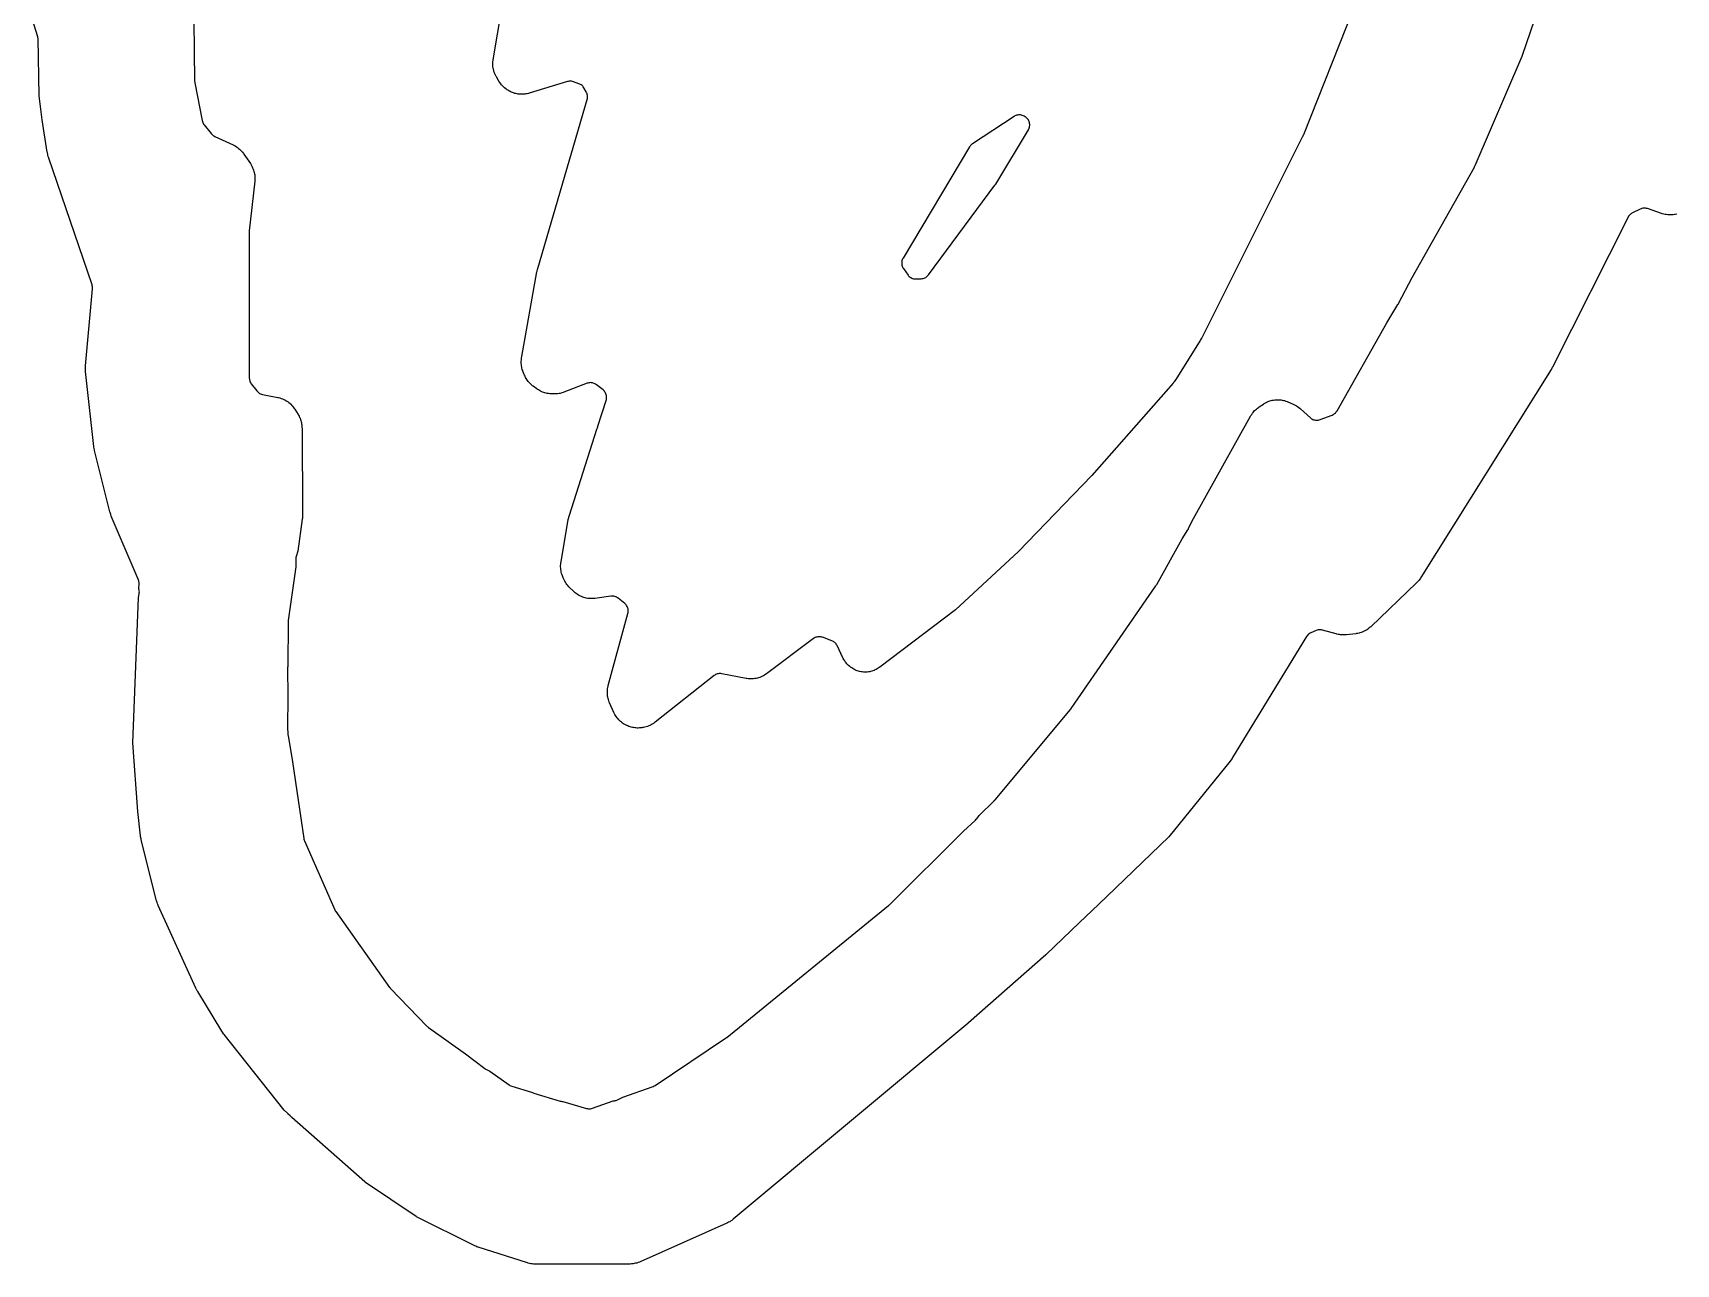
# Model space of a CAD drawing. Header units: millimetres. Extents: x 0 to 194, y 0 to 300.
# Drawn here: x 5.7 to 57.5, y 1.5 to 40.3 of the extents above; entities that cross this region are included whole.
import ezdxf

# ---------------------------------------------------------------- set-up
doc = ezdxf.new("R2010")
doc.units = ezdxf.units.MM
doc.layers.add('CUT', color=7, linetype='CONTINUOUS')

msp = doc.modelspace()

# ---------------------------------------------------------------- linework, layer by layer
at = {"layer": 'CUT'}
for points in [[(48.8437, 44.9718), (45.7129, 37.0572), (45.7052, 37.039), (45.685, 36.9939), (45.6766, 36.976), (42.5099, 30.6577), (42.4999, 30.6387), (42.4735, 30.5919), (42.4626, 30.5735), (41.6902, 29.3418), (41.6804, 29.3268), (41.6601, 29.2972), (41.6387, 29.2684), (41.6161, 29.2405), (41.6046, 29.2268), (39.0476, 26.3097), (36.7391, 23.9128), (34.7479, 22.0799), (32.3631, 20.274), (32.3463, 20.2619), (32.312, 20.2383), (32.2767, 20.2164), (32.2495, 20.2012), (32.2123, 20.1826), (32.1838, 20.17), (32.1451, 20.155), (32.1155, 20.145), (32.0756, 20.1336), (32.0452, 20.1264), (32.0071, 20.1193), (31.9659, 20.1154), (31.9319, 20.1139), (31.8863, 20.1143), (31.8523, 20.1163), (31.8071, 20.1212), (31.7734, 20.1267), (31.7289, 20.1361), (31.6959, 20.1449), (31.6526, 20.1589), (31.6207, 20.171), (31.579, 20.1892), (31.5485, 20.2045), (31.5089, 20.2268), (31.4801, 20.2451), (31.4429, 20.2713), (31.4161, 20.2924), (31.3817, 20.3223), (31.3572, 20.3459), (31.326, 20.3791), (31.304, 20.4052), (31.2764, 20.4413), (31.2571, 20.4695), (31.2333, 20.5082), (31.2115, 20.5482), (31.201, 20.5684), (31.0151, 20.9536), (31.0014, 20.979), (30.9852, 21.0029), (30.9668, 21.0252), (30.9464, 21.0456), (30.9241, 21.0639), (30.9001, 21.08), (30.8747, 21.0937), (30.8481, 21.1049), (30.5561, 21.2119), (30.5276, 21.2207), (30.4985, 21.2267), (30.4688, 21.2297), (30.439, 21.2298), (30.4094, 21.227), (30.3802, 21.2212), (30.3517, 21.2126), (30.3242, 21.2011), (30.298, 21.187), (30.2733, 21.1704), (28.7922, 20.0629), (28.7731, 20.0493), (28.7342, 20.0233), (28.694, 19.9993), (28.663, 19.983), (28.6206, 19.9633), (28.5881, 19.9502), (28.5438, 19.9351), (28.5101, 19.9254), (28.4645, 19.915), (28.43, 19.9089), (28.3835, 19.9032), (28.3485, 19.9008), (28.3018, 19.8999), (28.2667, 19.9011), (28.2201, 19.9052), (28.1738, 19.9116), (28.1507, 19.9155), (27.3842, 20.0631), (27.3559, 20.0672), (27.3272, 20.0686), (27.2986, 20.0672), (27.2703, 20.0631), (27.2425, 20.0563), (27.2154, 20.0469), (27.1894, 20.0349), (27.1646, 20.0205), (27.1413, 20.0038), (25.2865, 18.5364), (25.2675, 18.5222), (25.229, 18.4949), (25.1891, 18.4696), (25.1582, 18.4523), (25.1158, 18.4314), (25.0833, 18.4174), (25.0389, 18.401), (25.0051, 18.3905), (24.9593, 18.3788), (24.913, 18.3696), (24.8897, 18.3656), (24.8593, 18.3612), (24.838, 18.3587), (24.7952, 18.3545), (24.7523, 18.3525), (24.7201, 18.3525), (24.6772, 18.3545), (24.6452, 18.3575), (24.6027, 18.3637), (24.5711, 18.3698), (24.5293, 18.3799), (24.4984, 18.389), (24.4578, 18.4031), (24.418, 18.4191), (24.3982, 18.4276), (24.3902, 18.4313), (24.3691, 18.4416), (24.3277, 18.4632), (24.2874, 18.487), (24.2582, 18.5064), (24.2206, 18.5342), (24.1936, 18.5565), (24.1591, 18.5881), (24.1345, 18.6131), (24.1034, 18.6481), (24.0816, 18.6755), (24.0544, 18.7136), (24.0355, 18.7431), (24.0124, 18.7838), (23.9914, 18.8256), (23.9814, 18.8468), (23.848, 19.1514), (23.8397, 19.1716), (23.8241, 19.2124), (23.8106, 19.2539), (23.8019, 19.2854), (23.7925, 19.328), (23.7869, 19.3602), (23.7816, 19.4036), (23.7792, 19.4362), (23.7781, 19.4798), (23.7789, 19.5125), (23.7821, 19.556), (23.786, 19.5885), (23.7934, 19.6315), (23.8028, 19.6741), (23.808, 19.6953), (24.4271, 21.964), (24.4333, 21.9922), (24.4368, 22.0208), (24.4376, 22.0496), (24.4356, 22.0784), (24.4308, 22.1068), (24.4233, 22.1347), (24.4132, 22.1617), (24.4005, 22.1876), (24.3854, 22.2121), (24.3681, 22.2351), (24.3485, 22.2564), (24.3271, 22.2756), (24.1208, 22.4436), (24.0961, 22.4617), (24.0697, 22.4772), (24.0418, 22.4899), (24.0128, 22.4997), (23.9829, 22.5065), (23.9525, 22.5103), (23.9219, 22.5108), (23.8913, 22.5083), (23.3854, 22.4402), (23.3628, 22.4377), (23.3177, 22.434), (23.2724, 22.4325), (23.2385, 22.4331), (23.1933, 22.4361), (23.1596, 22.4401), (23.1149, 22.4477), (23.0818, 22.4551), (23.0381, 22.4671), (23.0059, 22.4778), (22.9637, 22.4942), (22.9327, 22.508), (22.8923, 22.5285), (22.8629, 22.5454), (22.8248, 22.5699), (22.7972, 22.5897), (22.7617, 22.6179), (22.7277, 22.6479), (22.7111, 22.6633), (22.5838, 22.7875), (22.5669, 22.8048), (22.5341, 22.8405), (22.5032, 22.8778), (22.4817, 22.907), (22.455, 22.9475), (22.4367, 22.9788), (22.4146, 23.0219), (22.3948, 23.0661), (22.3855, 23.0885), (22.36, 23.1548), (22.3519, 23.1777), (22.337, 23.2237), (22.3246, 23.2705), (22.3172, 23.306), (22.3099, 23.3539), (22.3063, 23.39), (22.3042, 23.4384), (22.3046, 23.4746), (22.3077, 23.5229), (22.3133, 23.571), (22.3168, 23.595), (22.5471, 24.9248), (22.5535, 24.9553), (22.572, 25.0309), (22.5805, 25.0608), (23.4501, 27.7767), (23.4642, 27.8127), (23.4743, 27.8434), (23.4798, 27.8695), (23.7403, 28.6829), (23.748, 28.7122), (23.7528, 28.7421), (23.7546, 28.7723), (23.7533, 28.8025), (23.7489, 28.8324), (23.7416, 28.8618), (23.7313, 28.8902), (23.7182, 28.9175), (23.7025, 28.9434), (23.6842, 28.9675), (23.6636, 28.9896), (23.6409, 29.0096), (23.4316, 29.1753), (23.4086, 29.1919), (23.3841, 29.2061), (23.3585, 29.218), (23.3318, 29.2275), (23.3043, 29.2343), (23.2763, 29.2386), (23.248, 29.2402), (23.2197, 29.2391), (23.1916, 29.2354), (23.1641, 29.229), (23.1372, 29.22), (22.4106, 28.9393), (22.3875, 28.9311), (22.3409, 28.916), (22.2935, 28.9034), (22.2575, 28.8959), (22.209, 28.8885), (22.1725, 28.885), (22.1235, 28.883), (22.0744, 28.8836), (22.0499, 28.8846), (21.9845, 28.889), (21.9634, 28.891), (21.9213, 28.8958), (21.8795, 28.9026), (21.8484, 28.9092), (21.8075, 28.9199), (21.7772, 28.9294), (21.7374, 28.9439), (21.7081, 28.9562), (21.6699, 28.9744), (21.6419, 28.9894), (21.6055, 29.0111), (21.5702, 29.0345), (21.5529, 29.0467), (21.4392, 29.13), (21.4222, 29.1431), (21.389, 29.17), (21.357, 29.1985), (21.3341, 29.2209), (21.305, 29.2523), (21.2843, 29.2769), (21.2583, 29.3109), (21.2401, 29.3373), (21.2174, 29.3736), (21.2018, 29.4016), (21.1827, 29.4399), (21.1655, 29.4791), (21.1573, 29.4989), (21.1176, 29.6021), (21.1107, 29.6213), (21.0979, 29.66), (21.0867, 29.6992), (21.0797, 29.729), (21.0722, 29.7691), (21.0679, 29.7993), (21.0641, 29.8399), (21.0625, 29.8705), (21.0624, 29.9087), (21.0691, 29.9703), (21.0722, 29.9991), (21.0749, 30.0236), (21.079, 30.0616), (21.5572, 32.7334), (21.5621, 32.757), (21.5759, 32.8157), (21.582, 32.839), (23.1406, 38.1721), (23.1477, 38.202), (23.1517, 38.2325), (23.1525, 38.2632), (23.1502, 38.2939), (23.1448, 38.3241), (23.1364, 38.3537), (23.1249, 38.3822), (23.1106, 38.4094), (23.0346, 38.5374), (23.0183, 38.562), (22.9996, 38.5849), (22.9788, 38.6059), (22.956, 38.6247), (22.9315, 38.6412), (22.9055, 38.6552), (22.8782, 38.6666), (22.7055, 38.7287), (22.6793, 38.7368), (22.6524, 38.7424), (22.6251, 38.7456), (22.5977, 38.7463), (22.5703, 38.7445), (22.5432, 38.7401), (22.5165, 38.7333), (21.3148, 38.3671), (21.2932, 38.361), (21.2495, 38.3501), (21.2054, 38.3413), (21.172, 38.3364), (21.1272, 38.3321), (21.0936, 38.3306), (21.0486, 38.3308), (21.0149, 38.3326), (20.9702, 38.3373), (20.9369, 38.3425), (20.8928, 38.3516), (20.8602, 38.3601), (20.8172, 38.3736), (20.7856, 38.3853), (20.7443, 38.403), (20.714, 38.4178), (20.6746, 38.4396), (20.6363, 38.4633), (20.6175, 38.4756), (20.5965, 38.4901), (20.5765, 38.5048), (20.5372, 38.5352), (20.4998, 38.5678), (20.4731, 38.5937), (20.4394, 38.6302), (20.4157, 38.6589), (20.3863, 38.6988), (20.3591, 38.7404), (20.3461, 38.7615), (20.2794, 38.8768), (20.2688, 38.8963), (20.2485, 38.9357), (20.2302, 38.9761), (20.218, 39.0069), (20.2037, 39.0489), (20.1946, 39.0809), (20.1845, 39.124), (20.1786, 39.1567), (20.1729, 39.2007), (20.1702, 39.2338), (20.1688, 39.2781), (20.1694, 39.3113), (20.1723, 39.3555), (20.1775, 39.3995), (20.1806, 39.4215), (20.5774, 41.7954)], [(10.7312, 41.6113), (10.7704, 38.7499), (10.7719, 38.7229), (10.776, 38.6961), (11.0112, 37.5003), (11.0181, 37.4725), (11.0275, 37.4455), (11.0395, 37.4196), (11.0539, 37.3949), (11.0706, 37.3717), (11.2934, 37.091), (11.3117, 37.07), (11.3319, 37.0508), (11.3538, 37.0335), (11.3772, 37.0183), (11.4019, 37.0054), (11.9829, 36.7354), (12.0046, 36.7246), (12.0474, 36.7018), (12.089, 36.6768), (12.119, 36.6564), (12.1576, 36.627), (12.1852, 36.6035), (12.2204, 36.5701), (12.2454, 36.5438), (12.2768, 36.5068), (12.3062, 36.4682), (12.3203, 36.4485), (12.5263, 36.1452), (12.5386, 36.1261), (12.5622, 36.0872), (12.5838, 36.0472), (12.5985, 36.0165), (12.616, 35.9745), (12.6274, 35.9425), (12.6406, 35.899), (12.6488, 35.8659), (12.6575, 35.8213), (12.6623, 35.7876), (12.6664, 35.7423), (12.6678, 35.7083), (12.6673, 35.6628), (12.6646, 35.6175), (12.6626, 35.5948), (12.4875, 34.0233), (12.4861, 34.0064), (12.4848, 33.9832), (12.4844, 33.9662), (12.488, 32.1713), (12.4861, 30.2689), (12.4876, 30.2386), (12.4919, 30.2103), (12.4936, 29.3864), (12.495, 29.3585), (12.4989, 29.3309), (12.5054, 29.3038), (12.5143, 29.2774), (12.5257, 29.2519), (12.5394, 29.2276), (12.5553, 29.2047), (12.7264, 28.981), (12.7464, 28.9574), (12.7688, 28.9361), (12.7933, 28.9171), (12.8196, 28.9007), (12.8474, 28.8872), (12.8765, 28.8766), (12.9065, 28.869), (13.3911, 28.7732), (13.4135, 28.7681), (13.4581, 28.7569), (13.5021, 28.7435), (13.5345, 28.7317), (13.5768, 28.7138), (13.6079, 28.6988), (13.6482, 28.6766), (13.6775, 28.6585), (13.7153, 28.6324), (13.7427, 28.6114), (13.7776, 28.5816), (13.8027, 28.5579), (13.8344, 28.5246), (13.8569, 28.4985), (13.8851, 28.4621), (13.9114, 28.4244), (13.924, 28.4052), (14.0299, 28.2354), (14.0404, 28.2177), (14.0606, 28.1817), (14.0791, 28.1448), (14.0917, 28.1165), (14.1068, 28.0781), (14.1168, 28.0488), (14.1283, 28.0091), (14.1355, 27.979), (14.1433, 27.9385), (14.1477, 27.9079), (14.1518, 27.8668), (14.154, 27.8255), (14.1546, 27.8049), (14.1722, 25.0818), (14.1713, 25.0494), (14.166, 24.9687), (14.1627, 24.9364), (14.023, 23.9272), (13.9715, 23.7558), (13.9649, 23.7291), (13.9606, 23.7019), (13.9589, 23.6744), (13.9551, 23.4371), (13.7204, 21.7415), (13.7183, 21.7217), (13.7164, 21.6946), (13.7156, 21.6748), (13.7084, 20.3148), (13.7038, 20.2903), (13.6998, 20.2619), (13.6986, 20.2332), (13.7033, 19.3655), (13.6979, 18.3418), (13.6986, 18.319), (13.7011, 18.2964), (13.7094, 18.2398), (13.7098, 18.1652), (13.7109, 18.1417), (13.7138, 18.1183), (13.8502, 17.2866), (14.2068, 14.8725), (14.2119, 14.8461), (14.2194, 14.8202), (14.2291, 14.7952), (15.1898, 12.6198), (15.2033, 12.5929), (15.2194, 12.5675), (16.915, 10.1746), (16.929, 10.1564), (16.9443, 10.1393), (18.0991, 8.9471), (18.119, 8.9284), (18.1405, 8.9115), (19.3022, 8.084), (19.918, 7.6177), (19.9407, 7.6021), (19.9647, 7.5887), (20.0758, 7.533), (20.6788, 7.1034), (20.7066, 7.0859), (20.7361, 7.0714), (20.7671, 7.0603), (21.3879, 6.8752), (21.4143, 6.862), (21.438, 6.8514), (21.4625, 6.8428), (22.2947, 6.5931), (22.3242, 6.5859), (22.3542, 6.5817), (22.3753, 6.5808), (23.1169, 6.3597), (23.1477, 6.3523), (23.1792, 6.3481), (23.2109, 6.3473), (23.2425, 6.3499), (23.2737, 6.3558), (23.3041, 6.3649), (23.9566, 6.5993), (23.9739, 6.5995), (24.0004, 6.601), (24.0267, 6.6049), (24.0526, 6.611), (24.0778, 6.6194), (24.1021, 6.63), (24.2681, 6.7112), (25.2187, 7.0527), (25.2524, 7.0673), (25.2842, 7.0858), (27.5024, 8.5712), (27.5138, 8.5793), (27.5293, 8.5907), (27.5404, 8.5993), (32.6414, 12.7536), (32.6526, 12.7633), (32.6678, 12.7769), (32.6786, 12.7871), (35.0014, 15.0965), (35.3674, 15.4362), (35.3829, 15.4517), (35.4034, 15.4737), (35.4178, 15.4903), (35.498, 15.5903), (35.9632, 16.0528), (35.9728, 16.0628), (35.9856, 16.0768), (35.9948, 16.0872), (38.3698, 18.9311), (38.3784, 18.9419), (38.3899, 18.957), (38.398, 18.9682), (41.0673, 22.839), (41.0752, 22.8509), (41.0855, 22.8676), (41.0928, 22.8799), (41.8926, 24.3149), (42.0757, 24.5982), (42.0875, 24.618), (42.0977, 24.6387), (42.1971, 24.8612), (44.0499, 28.1853), (44.0608, 28.2038), (44.0835, 28.2402), (44.1078, 28.2755), (44.1274, 28.3011), (44.155, 28.334), (44.1769, 28.3576), (44.2075, 28.3876), (44.2315, 28.409), (44.2649, 28.4361), (44.2995, 28.4614), (44.3171, 28.4737), (44.4574, 28.5666), (44.4762, 28.5784), (44.5145, 28.6011), (44.5538, 28.6219), (44.584, 28.636), (44.6252, 28.6528), (44.6566, 28.6638), (44.6992, 28.6765), (44.7316, 28.6844), (44.7753, 28.6927), (44.8083, 28.6974), (44.8526, 28.7014), (44.8858, 28.7028), (44.9303, 28.7024), (44.9636, 28.7005), (45.0078, 28.6957), (45.0407, 28.6905), (45.0842, 28.6814), (45.1165, 28.673), (45.1589, 28.6596), (45.2006, 28.6442), (45.2213, 28.636), (45.3868, 28.5652), (45.4095, 28.5548), (45.4542, 28.5326), (45.4977, 28.508), (45.5291, 28.4879), (45.5696, 28.4586), (45.6084, 28.4272), (45.6273, 28.4109), (45.9332, 28.1332), (45.9565, 28.1141), (45.9815, 28.0975), (46.0081, 28.0834), (46.036, 28.0721), (46.0648, 28.0636), (46.0944, 28.0581), (46.1243, 28.0555), (46.1544, 28.056), (46.1843, 28.0594), (46.2137, 28.0659), (46.2423, 28.0752), (46.6209, 28.2204), (46.648, 28.2324), (46.6738, 28.247), (46.698, 28.264), (46.7204, 28.2834), (46.7408, 28.3049), (46.759, 28.3282), (46.7748, 28.3533), (48.3382, 31.129), (48.6948, 31.7087), (48.6999, 31.7174), (48.7067, 31.7293), (48.7115, 31.7381), (49.1433, 32.5583), (51.1029, 36.0373), (51.1104, 36.0516), (51.1202, 36.0714), (51.127, 36.0861), (52.6041, 39.5286), (52.6083, 39.5389), (52.6138, 39.5533), (52.6176, 39.5638), (54.0103, 43.6215)], [(57.48, 34.5555), (57.4342, 34.5463), (57.4107, 34.5422), (57.3635, 34.5353), (57.316, 34.5309), (57.2803, 34.5294), (57.2326, 34.5301), (57.1969, 34.5324), (57.1495, 34.5381), (57.1143, 34.5443), (57.0678, 34.555), (57.0219, 34.5681), (56.9991, 34.5753), (56.5574, 34.7274), (56.5292, 34.7356), (56.5004, 34.741), (56.4712, 34.7436), (56.4419, 34.7433), (56.4128, 34.7401), (56.3841, 34.7341), (56.3561, 34.7253), (56.3291, 34.7139), (56.0871, 34.5969), (56.0625, 34.5835), (56.0392, 34.568), (56.0175, 34.5503), (55.9975, 34.5306), (55.9795, 34.5092), (55.9635, 34.4862), (55.9498, 34.4618), (53.5685, 29.7337), (53.5586, 29.7152), (53.533, 29.6697), (53.5223, 29.6517), (49.415, 23.0941), (49.4048, 23.0786), (49.3838, 23.048), (49.3616, 23.0183), (49.344, 22.9967), (49.3194, 22.9689), (49.2937, 22.9422), (49.2806, 22.929), (47.8379, 21.5477), (47.8225, 21.5336), (47.791, 21.5062), (47.7582, 21.4802), (47.7328, 21.4619), (47.6978, 21.439), (47.6708, 21.4232), (47.6338, 21.4037), (47.6054, 21.3904), (47.5668, 21.3744), (47.5373, 21.3638), (47.4973, 21.3515), (47.467, 21.3437), (47.4261, 21.3351), (47.3848, 21.3285), (47.3641, 21.3256), (47.0695, 21.2922), (47.0478, 21.2903), (47.0045, 21.2875), (46.9611, 21.2868), (46.9286, 21.2878), (46.8853, 21.2913), (46.853, 21.2955), (46.8103, 21.3031), (46.7679, 21.3128), (46.7469, 21.3182), (46.3168, 21.4387), (46.2888, 21.4452), (46.2604, 21.4489), (46.2318, 21.4499), (46.2031, 21.4481), (46.1748, 21.4436), (46.1471, 21.4365), (46.1201, 21.4267), (45.9514, 21.3562), (45.9232, 21.3426), (45.8965, 21.3262), (45.8717, 21.307), (45.849, 21.2854), (45.8287, 21.2616), (45.811, 21.2357), (43.4815, 17.4202), (43.4653, 17.3955), (43.4228, 17.3351), (43.405, 17.3115), (41.4747, 14.9222), (39.5174, 13.0434), (39.0412, 12.5864), (38.6576, 12.2181), (37.5952, 11.1983), (35.1563, 9.0565), (35.1521, 9.0528), (35.1414, 9.0437), (35.1371, 9.0401), (27.7446, 2.8673), (27.7284, 2.8544), (27.6954, 2.8293), (27.6612, 2.8058), (27.6348, 2.7893), (27.5986, 2.769), (27.5615, 2.7504), (27.5428, 2.7415), (24.8133, 1.5261), (24.7916, 1.5171), (24.7478, 1.5003), (24.7031, 1.4857), (24.6691, 1.4766), (24.6231, 1.4668), (24.5884, 1.4613), (24.5416, 1.4563), (24.4948, 1.4538), (24.4713, 1.4532), (21.5208, 1.4502), (21.4976, 1.4508), (21.4514, 1.4531), (21.4053, 1.4579), (21.371, 1.4632), (21.3256, 1.4726), (21.2808, 1.4844), (21.2586, 1.4908), (19.7104, 1.9835), (19.6937, 1.9892), (19.6607, 2.0011), (19.6281, 2.0144), (19.5961, 2.0289), (19.5802, 2.0365), (17.7647, 2.9461), (17.7542, 2.9518), (16.1511, 4.0275), (16.1336, 4.042), (13.8326, 6.0694), (13.7762, 6.1252), (13.7075, 6.1931), (13.6925, 6.208), (13.5956, 6.3039), (11.7015, 8.6881), (11.6849, 8.7103), (11.6453, 8.767), (11.6302, 8.7902), (10.8663, 10.0409), (10.8527, 10.0647), (10.8206, 10.1252), (10.8085, 10.1498), (9.6253, 12.7539), (9.6174, 12.7726), (9.6023, 12.8102), (9.5889, 12.8484), (9.5773, 12.8872), (9.5719, 12.9067), (9.0886, 14.8292), (9.0824, 14.8578), (9.0693, 14.9296), (9.0649, 14.9586), (8.9763, 15.7177), (8.818, 17.8804), (8.9995, 22.4528), (9.0237, 22.5902), (9.0273, 22.6187), (9.0282, 22.6475), (9.0263, 22.6762), (9.0217, 22.7046), (9.0143, 22.7324), (9.011, 22.7416), (9.0178, 22.9124), (9.0176, 22.939), (9.0151, 22.9655), (9.0103, 22.9917), (9.0032, 23.0173), (8.9939, 23.0422), (8.145, 25.029), (8.1383, 25.0457), (8.1255, 25.0793), (8.114, 25.1133), (8.104, 25.1478), (8.0993, 25.1652), (7.6181, 27.098), (7.6118, 27.1275), (7.5986, 27.2016), (7.5942, 27.2315), (7.3337, 29.5924), (7.3318, 29.6148), (7.331, 29.6277), (7.3301, 29.7146), (7.33, 29.722), (7.3299, 29.7288), (7.3299, 29.7342), (7.3305, 29.7498), (7.332, 29.7722), (7.552, 32.2012), (7.5532, 32.2325), (7.5511, 32.2638), (7.5457, 32.2948), (7.5372, 32.325), (6.1643, 36.3544), (6.1586, 36.3726), (6.1478, 36.4091), (6.1386, 36.4461), (6.131, 36.4835), (6.1276, 36.5023), (5.9634, 37.5273), (5.8666, 38.2826), (5.8355, 40.087), (5.8337, 40.1155), (5.8291, 40.1436), (5.822, 40.1712), (5.6721, 40.6515)]]:
    msp.add_lwpolyline(points, dxfattribs=at)
msp.add_lwpolyline([(33.4247, 32.5181), (33.4542, 32.5122), (33.4841, 32.5093), (33.5141, 32.5094), (33.6725, 32.5179), (33.7016, 32.5208), (33.7303, 32.5267), (33.7583, 32.5352), (33.7853, 32.5465), (33.8111, 32.5603), (33.8355, 32.5766), (33.8581, 32.5952), (33.8788, 32.6159), (33.8974, 32.6386), (35.9942, 35.4616), (36.0027, 35.4737), (36.0139, 35.4905), (36.0218, 35.5029), (37.0469, 37.2106), (37.061, 37.2368), (37.0723, 37.2643), (37.0809, 37.2928), (37.0866, 37.322), (37.0894, 37.3516), (37.0893, 37.3814), (37.0862, 37.4109), (37.0802, 37.4401), (37.0713, 37.4685), (37.0597, 37.4958), (37.0454, 37.5219), (37.0286, 37.5465), (37.0095, 37.5693), (36.9882, 37.59), (36.9649, 37.6086), (36.9399, 37.6247), (36.9093, 37.6424), (36.8825, 37.6562), (36.8544, 37.6672), (36.8254, 37.6753), (36.7957, 37.6805), (36.7656, 37.6827), (36.7355, 37.6818), (36.7056, 37.6779), (36.6762, 37.6711), (36.6477, 37.6613), (36.6203, 37.6487), (36.5943, 37.6334), (35.2873, 36.7745), (35.2654, 36.7587), (35.245, 36.7409), (35.2263, 36.7214), (35.2095, 36.7003), (35.1946, 36.6778), (33.0951, 33.1657), (33.0815, 33.1401), (33.0703, 33.1133), (33.0618, 33.0856), (33.0561, 33.0572), (33.0531, 33.0283), (33.0529, 32.9993), (33.0555, 32.9704), (33.0609, 32.9419), (33.069, 32.914), (33.0798, 32.8871), (33.0931, 32.8613), (33.1088, 32.8369), (33.2543, 32.6341), (33.273, 32.6106), (33.294, 32.5891), (33.317, 32.5698), (33.3419, 32.5529), (33.3683, 32.5385), (33.396, 32.5269)], close=True, dxfattribs=at)

doc.saveas('drawing.dxf')
